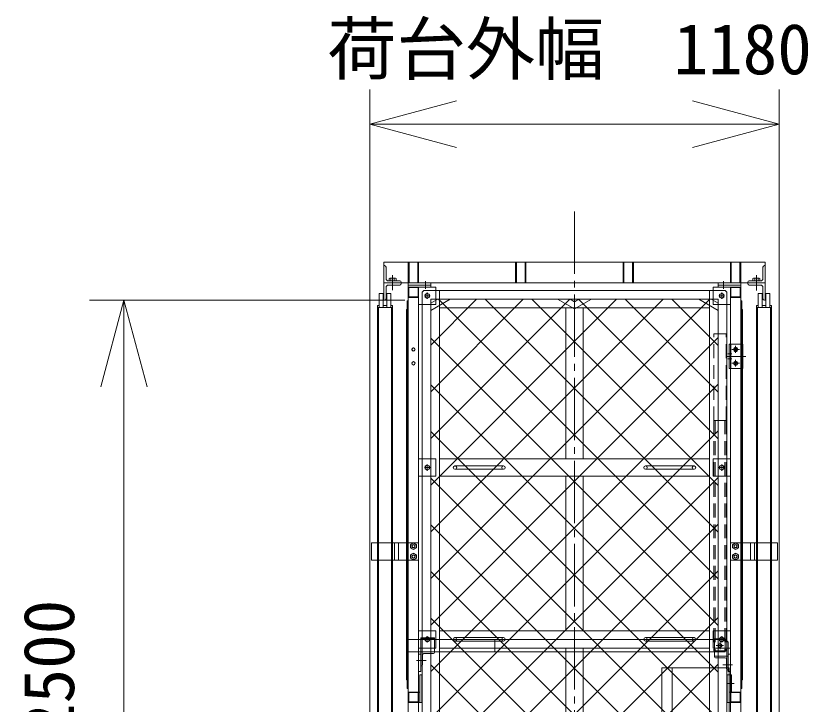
# Model space of a CAD drawing. Units: millimetres, scale not verified. Extents: x -8978 to 8399, y -12303 to 12300.
# Drawn here: x 4322 to 6609, y -417 to 1570 of the extents above; entities that cross this region are included whole.
import ezdxf
from ezdxf.enums import TextEntityAlignment as Align

# ---------------------------------------------------------------- set-up
doc = ezdxf.new("R2010")
doc.units = ezdxf.units.MM
doc.header["$LTSCALE"] = 20
doc.linetypes.add('CHAIN2', pattern=[12, 9, -1, 1, -1])
doc.linetypes.add('DASHED2', pattern=[3, 2, -1])
for name, color, linetype, lineweight in [('0-1_12 常用一点鎖線', 3, 'CHAIN2', 18), ('0-2_11 常用破線', 3, 'DASHED2', 18), ('0-4_10 常用実線', 3, 'Continuous', 18), ('0-7_Defpoints', 2, 'Continuous', 18), ('0-D_05 寸法', 7, 'Continuous', 18), ('0-E_84 細線-01', 7, 'Continuous', 18)]:
    doc.layers.add(name, color=color, linetype=linetype, lineweight=lineweight)
doc.styles.add('ＭＳ ゴシック', font='')
doc.styles.get('ＭＳ ゴシック').set_extended_font_data('MS Gothic')

msp = doc.modelspace()

# ---------------------------------------------------------------- linework, layer by layer
at = {"layer": '0-1_12 常用一点鎖線'}
for p, q in [((5934.43, 1005.38), (5934.43, -2199.76)), ((5504.43, 793.01), (5504.43, 804.38)), ((6364.43, 793.01), (6364.43, 804.38)), ((5504.43, 793.01), (5504.43, 782.18)), ((6364.43, 793.01), (6364.43, 782.18)), ((5501.43, 762.01), (5517.43, 762.01)), ((5509.43, 771.02), (5509.43, 753.01)), ((6367.43, 762.01), (6351.43, 762.01)), ((6359.43, 771.02), (6359.43, 753.01)), ((6410.71, 607.01), (6388.99, 607.01)), ((6399.43, 617.34), (6399.43, 597.36)), ((6429, 587.01), (6374.02, 587.01)), ((6388.11, 594.51), (6376.58, 594.51)), ((6388.11, 579.51), (6376.58, 579.51)), ((6399.43, 577.34), (6399.43, 557.36)), ((6410.71, 567.01), (6388.99, 567.01)), ((5509.43, 275.02), (5509.43, 257.01)), ((6359.43, 275.02), (6359.43, 257.01)), ((5501.43, 266.01), (5517.43, 266.01)), ((6367.43, 266.01), (6351.43, 266.01)), ((5509.43, -220.98), (5509.43, -238.99)), ((6359.43, -220.98), (6359.43, -238.99)), ((5501.43, -229.99), (5517.43, -229.99)), ((6343.14, -247.99), (6364.86, -247.99)), ((6364.76, -247.99), (6344.77, -247.99)), ((6367.43, -229.99), (6351.43, -229.99)), ((6354.43, -236.7), (6354.43, -258.42)), ((6354.43, -237.66), (6354.43, -257.64)), ((5506.61, -290.99), (5478.2, -290.99)), ((6362.24, -302.99), (6390.65, -302.99)), ((6374.25, -356.99), (6395.16, -356.99))]:
    msp.add_line(p, q, dxfattribs=at)
at = {"layer": '0-2_11 常用破線'}
for p, q in [((5456.03, 758.61), (5456.03, 785.41)), ((6412.83, 758.61), (6412.83, 785.41)), ((5454.43, 757.01), (5484.43, 757.01)), ((5456.03, 758.61), (5482.83, 758.61)), ((6414.43, 757.01), (6384.43, 757.01)), ((6412.83, 758.61), (6386.03, 758.61)), ((6336.43, 402.01), (6336.43, 652.01)), ((6372.43, 652.01), (6336.43, 652.01)), ((6372.43, 402.01), (6372.43, 652.01)), ((6372.43, 402.01), (6336.43, 402.01)), ((6336.93, 402.01), (6336.93, -262.99)), ((6340.13, 402.01), (6340.13, -262.99)), ((6368.73, 402.01), (6368.73, -262.99)), ((6371.93, 402.01), (6371.93, -262.99)), ((6371.93, -262.99), (6336.93, -262.99)), ((5454.43, -381.99), (5484.43, -381.99)), ((5456.03, -410.39), (5456.03, -383.59)), ((6414.43, -381.99), (6384.43, -381.99)), ((6412.83, -410.39), (6412.83, -383.59)), ((5456.03, -410.39), (5482.83, -410.39)), ((6412.83, -410.39), (6386.03, -410.39)), ((5454.43, -411.99), (5484.43, -411.99)), ((6414.43, -411.99), (6384.43, -411.99))]:
    msp.add_line(p, q, dxfattribs=at)
for points in [[(5482.83, 758.61), (5482.83, 785.41), (5456.03, 785.41)], [(6386.03, 758.61), (6386.03, 785.41), (6412.83, 785.41)], [(5482.83, -410.39), (5482.83, -383.59), (5456.03, -383.59)], [(6386.03, -410.39), (6386.03, -383.59), (6412.83, -383.59)]]:
    msp.add_lwpolyline(points, dxfattribs=at)
msp.add_circle((6354.43, -247.99), 5.25, dxfattribs=at)
at = {"layer": '0-4_10 常用実線'}
for p, q in [((5384.43, 859.01), (5384.43, 799.01)), ((5934.43, 859.01), (5384.43, 859.01)), ((5384.43, 799.01), (5384.43, 849.01)), ((5385.93, 849.01), (5384.43, 849.01)), ((5454.43, 859.01), (5454.43, 799.01)), ((5456.73, 856.71), (5456.73, 801.31)), ((5482.13, 856.71), (5482.13, 801.31)), ((5484.43, 859.01), (5484.43, 799.01)), ((5764.43, 859.01), (5764.43, 799.01)), ((5766.73, 856.71), (5766.73, 801.31)), ((5792.13, 856.71), (5792.13, 801.31)), ((5794.43, 859.01), (5794.43, 799.01)), ((5934.43, 859.01), (6484.43, 859.01)), ((6074.43, 859.01), (6074.43, 799.01)), ((6076.73, 856.71), (6076.73, 801.31)), ((6102.13, 856.71), (6102.13, 801.31)), ((6104.43, 859.01), (6104.43, 799.01)), ((6384.43, 859.01), (6384.43, 799.01)), ((6386.73, 856.71), (6386.73, 801.31)), ((6412.13, 856.71), (6412.13, 801.31)), ((6414.43, 859.01), (6414.43, 799.01)), ((6482.93, 849.01), (6484.43, 849.01)), ((6484.43, 859.01), (6484.43, 799.01)), ((6484.43, 799.01), (6484.43, 849.01)), ((5390.43, 844.51), (5390.43, 811.51)), ((6478.43, 844.51), (6478.43, 811.51)), ((5384.43, 805.01), (5384.43, 799.01)), ((5429.93, 805.01), (5396.93, 805.01)), ((5401.18, 813.01), (5399.63, 812.12)), ((5399.63, 812.12), (5399.63, 805.01)), ((5401.18, 813.01), (5417.68, 813.01)), ((5404.53, 805.01), (5404.53, 812.12)), ((5409.43, 821.21), (5409.43, 777.93)), ((5414.33, 805.01), (5414.33, 812.12)), ((5417.68, 813.01), (5419.23, 812.12)), ((5434.43, 800.51), (5434.43, 799.01)), ((6434.43, 800.51), (6434.43, 799.01)), ((6438.93, 805.01), (6471.93, 805.01)), ((6451.18, 813.01), (6449.63, 812.12)), ((6467.68, 813.01), (6451.18, 813.01)), ((6454.53, 805.01), (6454.53, 812.12)), ((6459.43, 821.21), (6459.43, 777.17)), ((6464.33, 805.01), (6464.33, 812.12)), ((6467.68, 813.01), (6469.23, 812.12)), ((6469.23, 812.12), (6469.23, 805.01)), ((6484.43, 805.01), (6484.43, 799.01)), ((5384.43, 799.01), (5434.43, 799.01)), ((5384.43, 799.01), (5384.43, 749.01)), ((5384.43, 799.01), (5434.43, 799.01)), ((5934.43, 799.01), (5384.43, 799.01)), ((5390.43, 753.51), (5390.43, 786.51)), ((5429.93, 793.01), (5396.93, 793.01)), ((5434.43, 797.51), (5434.43, 799.01)), ((5454.43, 793.01), (5454.43, 799.01)), ((5454.43, 793.01), (5519.43, 793.01)), ((5454.43, 793.01), (5519.43, 793.01)), ((5454.43, 793.01), (5454.43, 787.01)), ((5454.43, 787.01), (5519.43, 787.01)), ((5454.43, -1744.99), (5454.43, 787.01)), ((5534.43, 787.01), (5484.43, 787.01)), ((5484.43, -1750.99), (5484.43, 787.01)), ((5519.43, 793.01), (5519.43, 799.01)), ((5519.43, 793.01), (5519.43, 787.01)), ((5934.43, 799.01), (6484.43, 799.01)), ((6334.43, 787.01), (6384.43, 787.01)), ((6349.43, 793.01), (6349.43, 799.01)), ((6414.43, 793.01), (6349.43, 793.01)), ((6349.43, 793.01), (6349.43, 787.01)), ((6414.43, 793.01), (6349.43, 793.01)), ((6414.43, 787.01), (6349.43, 787.01)), ((6384.43, -1750.99), (6384.43, 787.01)), ((6414.43, 793.01), (6414.43, 799.01)), ((6414.43, 793.01), (6414.43, 787.01)), ((6414.43, -1744.99), (6414.43, 787.01)), ((6484.43, 799.01), (6434.43, 799.01)), ((6434.43, 797.51), (6434.43, 799.01)), ((6484.43, 799.01), (6434.43, 799.01)), ((6438.93, 793.01), (6471.93, 793.01)), ((6478.43, 753.51), (6478.43, 786.51)), ((6484.43, 799.01), (6484.43, 749.01)), ((5370.43, 769.01), (5370.43, 728.01)), ((5370.43, 769.01), (5382.43, 769.01)), ((5382.43, 769.01), (5382.43, 728.01)), ((5392.43, 769.01), (5392.43, 728.01)), ((5404.43, 769.01), (5392.43, 769.01)), ((5404.43, 769.01), (5404.43, 728.01)), ((5499.43, 777.01), (5494.43, 772.01)), ((5494.43, -735.99), (5494.43, 772.01)), ((5499.43, 777.01), (5934.43, 777.01)), ((5502.93, 765.77), (5509.43, 769.52)), ((5502.93, 758.26), (5502.93, 765.77)), ((5502.93, 758.26), (5509.43, 754.51)), ((5509.43, 769.52), (5515.93, 765.77)), ((5515.93, 758.26), (5509.43, 754.51)), ((5515.93, 765.77), (5515.93, 758.26)), ((5544.43, -740.99), (5544.43, 777.01)), ((6369.43, 777.01), (5934.43, 777.01)), ((6324.43, -740.99), (6324.43, 777.01)), ((6359.43, 769.52), (6352.93, 765.77)), ((6352.93, 765.77), (6352.93, 758.26)), ((6352.93, 758.26), (6359.43, 754.51)), ((6365.93, 765.77), (6359.43, 769.52)), ((6365.93, 758.26), (6359.43, 754.51)), ((6365.93, 758.26), (6365.93, 765.77)), ((6374.43, 772.01), (6369.43, 777.01)), ((6374.43, -735.99), (6374.43, 772.01)), ((6464.43, 769.01), (6464.43, 728.01)), ((6464.43, 769.01), (6476.43, 769.01)), ((6476.43, 769.01), (6476.43, 728.01)), ((6486.43, 769.01), (6486.43, 728.01)), ((6498.43, 769.01), (6486.43, 769.01)), ((6498.43, 769.01), (6498.43, 728.01)), ((5366.08, 734.01), (5370.43, 734.01)), ((5366.08, 734.01), (5366.08, -1695.98)), ((5382.43, 734.01), (5392.43, 734.01)), ((5385.93, 749.01), (5384.43, 749.01)), ((5404.43, 734.01), (5408.78, 734.01)), ((5408.78, 734.01), (5408.78, -1695.98)), ((5451.43, 747.01), (5454.43, 747.01)), ((5451.43, -371.99), (5451.43, 747.01)), ((5934.43, 752.01), (5519.43, 752.01)), ((5519.43, 752.01), (5519.43, -715.99)), ((5519.43, 719.43), (5575.86, 752.01)), ((5519.43, 740.22), (5539.86, 752.01)), ((5934.43, 723.95), (5885.82, 752.01)), ((5934.43, 744.74), (5921.82, 752.01)), ((5934.43, 752.01), (6349.43, 752.01)), ((5934.43, 723.95), (5983.03, 752.01)), ((5934.43, 744.74), (5947.03, 752.01)), ((6349.43, 719.43), (6292.99, 752.01)), ((6349.43, 740.22), (6328.99, 752.01)), ((6349.43, 752.01), (6349.43, -715.99)), ((6417.43, 747.01), (6414.43, 747.01)), ((6417.43, -371.99), (6417.43, 747.01)), ((6460.08, 734.01), (6464.43, 734.01)), ((6460.08, 734.01), (6460.08, -1695.98)), ((6476.43, 734.01), (6486.43, 734.01)), ((6482.93, 749.01), (6484.43, 749.01)), ((6498.43, 734.01), (6502.78, 734.01)), ((6502.78, 734.01), (6502.78, -1695.98)), ((5366.08, 728.01), (5408.78, 728.01)), ((5368.38, 728.01), (5368.38, -1695.98)), ((5406.48, 728.01), (5406.48, -1695.98)), ((5449.13, 722.01), (5451.43, 722.01)), ((5449.13, -346.99), (5449.13, 722.01)), ((5934.43, 727.01), (5544.43, 727.01)), ((5909.43, 727.01), (5909.43, 291.01)), ((5934.43, 727.01), (6324.43, 727.01)), ((5959.43, 727.01), (5959.43, 291.01)), ((6419.73, 722.01), (6417.43, 722.01)), ((6419.73, -346.99), (6419.73, 722.01)), ((6460.08, 728.01), (6502.78, 728.01)), ((6462.38, 728.01), (6462.38, -1695.98)), ((6500.48, 728.01), (6500.48, -1695.98)), ((6380.43, 622.01), (6420.43, 622.01)), ((6380.43, 552.01), (6380.43, 622.01)), ((6385.43, 552.01), (6385.43, 622.01)), ((6420.43, 552.01), (6420.43, 622.01)), ((6380.43, 552.01), (6420.43, 552.01)), ((5534.43, 291.01), (5484.43, 291.01)), ((5934.43, 291.01), (5544.43, 291.01)), ((5934.43, 291.01), (6324.43, 291.01)), ((6334.43, 291.01), (6384.43, 291.01)), ((5502.93, 269.77), (5509.43, 273.52)), ((5502.93, 262.26), (5502.93, 269.77)), ((5502.93, 262.26), (5509.43, 258.51)), ((5509.43, 273.52), (5515.93, 269.77)), ((5515.93, 262.26), (5509.43, 258.51)), ((5515.93, 269.77), (5515.93, 262.26)), ((5729.43, 271.01), (5589.43, 271.01)), ((5589.43, 261.01), (5729.43, 261.01)), ((6139.43, 271.01), (6279.43, 271.01)), ((6279.43, 261.01), (6139.43, 261.01)), ((6359.43, 273.52), (6352.93, 269.77)), ((6352.93, 269.77), (6352.93, 262.26)), ((6352.93, 262.26), (6359.43, 258.51)), ((6365.93, 269.77), (6359.43, 273.52)), ((6365.93, 262.26), (6359.43, 258.51)), ((6365.93, 262.26), (6365.93, 269.77)), ((5934.43, 241.01), (5544.43, 241.01)), ((5909.43, 241.01), (5909.43, -204.99)), ((5934.43, 241.01), (6324.43, 241.01)), ((5959.43, 241.01), (5959.43, -204.99)), ((5348.13, 49.01), (5348.13, -0.99)), ((5426.73, 49.01), (5348.13, 49.01)), ((5426.73, 49.01), (5426.73, -0.99)), ((5469.43, 48.83), (5460.93, 43.92)), ((5484.43, 49.01), (5484.43, -0.99)), ((6384.43, 49.01), (6384.43, -0.99)), ((6399.43, 48.83), (6407.93, 43.92)), ((6442.13, 49.01), (6442.13, -0.99)), ((6442.13, 49.01), (6520.73, 49.01)), ((6520.73, 49.01), (6520.73, -0.99)), ((5460.93, 43.92), (5460.93, 34.11)), ((5469.43, 29.2), (5460.93, 34.11)), ((5469.43, 29.2), (5477.93, 34.11)), ((6399.43, 29.2), (6390.93, 34.11)), ((6399.43, 29.2), (6407.93, 34.11)), ((6407.93, 43.92), (6407.93, 34.11)), ((5469.43, 18.83), (5460.93, 13.92)), ((5460.93, 4.11), (5460.93, 13.92)), ((5469.43, -0.8), (5460.93, 4.11)), ((5469.43, 18.83), (5477.93, 13.92)), ((6399.43, 18.83), (6390.93, 13.92)), ((6399.43, 18.83), (6407.93, 13.92)), ((6399.43, -0.8), (6407.93, 4.11)), ((6407.93, 4.11), (6407.93, 13.92)), ((5426.73, -0.99), (5348.13, -0.99)), ((5484.43, -0.99), (5414.43, -0.99)), ((6384.43, -0.99), (6454.43, -0.99)), ((6442.13, -0.99), (6520.73, -0.99)), ((5534.43, -204.99), (5484.43, -204.99)), ((5934.43, -204.99), (5544.43, -204.99)), ((5934.43, -204.99), (6324.43, -204.99)), ((6334.43, -204.99), (6384.43, -204.99)), ((5490.43, -225.99), (5490.43, -265.99)), ((5530.43, -225.99), (5490.43, -225.99)), ((5530.43, -227.63), (5490.43, -227.63)), ((5502.93, -226.23), (5509.43, -222.48)), ((5502.93, -233.74), (5502.93, -226.23)), ((5509.43, -222.48), (5515.93, -226.23)), ((5515.93, -226.23), (5515.93, -233.74)), ((5530.43, -225.99), (5530.43, -265.99)), ((5729.43, -224.99), (5589.43, -224.99)), ((6139.43, -224.99), (6279.43, -224.99)), ((6368.43, -227.99), (6338.43, -227.99)), ((6338.43, -227.99), (6338.43, -277.99)), ((6359.43, -222.48), (6352.93, -226.23)), ((6352.93, -226.23), (6352.93, -233.74)), ((6365.93, -226.23), (6359.43, -222.48)), ((6365.93, -233.74), (6365.93, -226.23)), ((6378.43, -237.99), (6368.43, -227.99)), ((5454.43, -229.99), (5454.43, -265.99)), ((5704.43, -229.99), (5454.43, -229.99)), ((5502.93, -233.74), (5509.43, -237.49)), ((5515.93, -233.74), (5509.43, -237.49)), ((5589.43, -234.99), (5729.43, -234.99)), ((5704.43, -229.99), (5704.43, -265.99)), ((5704.43, -230.49), (6369.43, -230.49)), ((6279.43, -234.99), (6139.43, -234.99)), ((6352.93, -233.74), (6359.43, -237.49)), ((6365.93, -233.74), (6359.43, -237.49)), ((6369.43, -230.49), (6369.43, -265.49)), ((6378.43, -237.99), (6378.43, -277.99)), ((5704.43, -265.99), (5454.43, -265.99)), ((5484.43, -272.99), (5490.43, -272.99)), ((5490.43, -265.99), (5530.43, -265.99)), ((5490.43, -265.99), (5490.43, -305.99)), ((5490.43, -272.99), (5490.43, -322.99)), ((5527.43, -270.99), (5499.93, -270.99)), ((5530.43, -267.99), (5530.43, -265.99)), ((5934.43, -254.99), (5544.43, -254.99)), ((5704.43, -265.49), (6369.43, -265.49)), ((5909.43, -254.99), (5909.43, -690.99)), ((5934.43, -254.99), (6324.43, -254.99)), ((5959.43, -254.99), (5959.43, -690.99)), ((6384.43, -272.99), (6378.43, -272.99)), ((6378.43, -272.99), (6378.43, -322.99)), ((5495.43, -302.99), (5495.43, -275.49)), ((6378.43, -277.99), (6338.43, -277.99)), ((6338.43, -279.99), (6338.43, -277.99)), ((6341.43, -282.99), (6368.93, -282.99)), ((6373.43, -314.99), (6373.43, -287.49)), ((6378.43, -277.99), (6378.43, -317.99)), ((5492.43, -305.99), (5490.43, -305.99)), ((6186.23, -311.99), (6381.23, -311.99)), ((6186.23, -1036.99), (6186.23, -311.99)), ((6216.23, -1036.99), (6216.23, -311.99)), ((6376.43, -317.99), (6378.43, -317.99)), ((6381.23, -1036.99), (6381.23, -311.99)), ((5484.43, -322.99), (5490.43, -322.99)), ((5487.63, -331.99), (5487.63, -411.99)), ((6384.43, -322.99), (6378.43, -322.99)), ((6381.23, -331.99), (6381.23, -411.99)), ((5449.13, -346.99), (5451.43, -346.99)), ((6419.73, -346.99), (6417.43, -346.99)), ((5451.43, -371.99), (5454.43, -371.99)), ((5484.43, -381.99), (5487.63, -381.99)), ((6384.43, -381.99), (6381.23, -381.99)), ((6384.43, -381.99), (6381.23, -381.99)), ((6417.43, -371.99), (6414.43, -371.99))]:
    msp.add_line(p, q, dxfattribs=at)
for points in [[(5419.23, 812.12), (5419.23, 805.01), (5399.63, 805.01)], [(6449.63, 812.12), (6449.63, 805.01), (6469.23, 805.01)], [(5534.43, 787.01), (5534.43, 737.01), (5484.43, 737.01)], [(6334.43, 787.01), (6334.43, 737.01), (6384.43, 737.01)], [(5534.43, 291.01), (5534.43, 241.01), (5484.43, 241.01)], [(6334.43, 291.01), (6334.43, 241.01), (6384.43, 241.01)], [(5484.43, 49.01), (5414.43, 49.01), (5414.43, -0.99)], [(5477.93, 34.11), (5477.93, 43.92), (5469.43, 48.83)], [(6384.43, 49.01), (6454.43, 49.01), (6454.43, -0.99)], [(6390.93, 34.11), (6390.93, 43.92), (6399.43, 48.83)], [(5477.93, 13.92), (5477.93, 4.11), (5469.43, -0.8)], [(6390.93, 13.92), (6390.93, 4.11), (6399.43, -0.8)], [(5534.43, -204.99), (5534.43, -254.99), (5484.43, -254.99)], [(6334.43, -204.99), (6334.43, -254.99), (6384.43, -254.99)], [(5487.63, -331.99), (5493.63, -331.99), (5493.63, -411.99), (5484.43, -411.99)], [(6381.23, -331.99), (6375.23, -331.99), (6375.23, -411.99), (6384.43, -411.99)], [(6381.23, -331.99), (6387.23, -331.99), (6387.23, -381.99), (6381.23, -381.99)]]:
    msp.add_lwpolyline(points, dxfattribs=at)
for centre, radius in [((5509.43, 762.01), 6.5), ((6359.43, 762.01), 6.5), ((5469.43, 607.01), 5), ((5469.43, 607.01), 4.3), ((6399.43, 607.01), 6), ((6399.43, 607.01), 5), ((6399.43, 607.01), 4.3), ((5469.43, 567.01), 5), ((6399.43, 567.01), 6), ((6399.43, 567.01), 5), ((5469.43, 567.01), 4.3), ((6399.43, 567.01), 4.3), ((5509.43, 266.01), 6.5), ((6359.43, 266.01), 6.5), ((5469.43, 39.01), 8.5), ((6399.43, 39.01), 8.5), ((5469.43, 39.01), 5), ((5469.43, 39.01), 4.19), ((6399.43, 39.01), 5), ((6399.43, 39.01), 4.19), ((5469.43, 9.01), 8.5), ((5469.43, 9.01), 5), ((5469.43, 9.01), 4.19), ((6399.43, 9.01), 8.5), ((6399.43, 9.01), 5), ((6399.43, 9.01), 4.19), ((5509.43, -229.99), 6.5), ((6359.43, -229.99), 6.5), ((6354.43, -247.99), 5.25), ((6354.43, -247.99), 5.25)]:
    msp.add_circle(centre, radius, dxfattribs=at)
for centre, radius, start, end in [((5385.93, 844.51), 4.5, 0, 90), ((6482.93, 844.51), 4.5, 90, 180), ((5396.93, 811.51), 6.5, 180, 270), ((5402.08, 809.21), 3.8, 49.8693, 90), ((5409.43, 799.15), 13.86, 69.30014, 110.69986), ((5416.78, 809.21), 3.8, 90, 130.1307), ((5429.93, 800.51), 4.5, 0, 90), ((6438.93, 800.51), 4.5, 90, 180), ((6452.08, 809.21), 3.8, 49.8693, 90), ((6459.43, 799.15), 13.86, 69.30014, 110.69986), ((6466.78, 809.21), 3.8, 90, 130.1307), ((6471.93, 811.51), 6.5, 270, 0), ((5396.93, 786.51), 6.5, 90, 180), ((5429.93, 797.51), 4.5, 270, 0), ((6438.93, 797.51), 4.5, 180, 270), ((6471.93, 786.51), 6.5, 0, 90), ((5385.93, 753.51), 4.5, 270, 0), ((6482.93, 753.51), 4.5, 180, 270), ((5589.43, 266.01), 5, 90, 270), ((5589.43, 266.01), 5, 270, 90), ((5729.43, 266.01), 5, 90, 270), ((5729.43, 266.01), 5, 270, 90), ((6139.43, 266.01), 5, 90, 270), ((6139.43, 266.01), 5, 270, 90), ((6279.43, 266.01), 5, 90, 270), ((6279.43, 266.01), 5, 270, 90), ((5589.43, -229.99), 5, 90, 270), ((5589.43, -229.99), 5, 270, 90), ((5729.43, -229.99), 5, 90, 270), ((5729.43, -229.99), 5, 270, 90), ((6139.43, -229.99), 5, 90, 270), ((6139.43, -229.99), 5, 270, 90), ((6279.43, -229.99), 5, 90, 270), ((6279.43, -229.99), 5, 270, 90), ((5499.93, -275.49), 4.5, 90, 180), ((5527.43, -267.99), 3, 270, 0), ((6341.43, -279.99), 3, 180, 270), ((6368.93, -287.49), 4.5, 0, 90), ((5492.43, -302.99), 3, 270, 0), ((6376.43, -314.99), 3, 180, 270)]:
    msp.add_arc(centre, radius, start, end, dxfattribs=at)
at = {"layer": '0-7_Defpoints'}
for p, q in [((5543.39, 749.01), (5545.46, 749.01)), ((5544.43, 747.98), (5544.43, 750.05))]:
    msp.add_line(p, q, dxfattribs=at)
msp.add_circle((5544.43, 749.01), 1.03, dxfattribs=at)
at = {"layer": '0-D_05 寸法'}
for p, q in [((5343.43, -700.99), (5343.43, 1357.35)), ((6525.43, -700.99), (6525.43, 1357.35)), ((6275.43, 1324.33), (6525.43, 1257.35)), ((5343.43, 1257.35), (5593.43, 1257.35)), ((5593.43, 1257.35), (6275.43, 1257.35)), ((6525.43, 1257.35), (6275.43, 1190.36)), ((6525.43, 1257.35), (6275.43, 1257.35)), ((5444.43, 749.01), (4534.03, 749.01)), ((4634.03, 749.01), (4634.03, 499.01)), ((4634.03, 499.01), (4634.03, -1500.99))]:
    msp.add_line(p, q, dxfattribs=at)
for points in [[(5593.43, 1190.36), (5343.43, 1257.35), (5593.43, 1324.33)], [(4567.04, 499.01), (4634.03, 749.01), (4701.02, 499.01)]]:
    msp.add_lwpolyline(points, dxfattribs=at)
at = {"layer": '0-E_84 細線-01'}
for p, q in [((5519.43, 619.74), (5651.7, 752.01)), ((5519.43, 485.04), (5786.4, 752.01)), ((5519.43, 350.33), (5921.11, 752.01)), ((6349.43, 348.66), (5946.08, 752.01)), ((6349.43, 483.37), (6080.78, 752.01)), ((6349.43, 618.07), (6215.48, 752.01)), ((5932.33, -715.99), (5519.43, -303.08)), ((5934.85, -715.99), (6349.43, -301.41))]:
    msp.add_line(p, q, dxfattribs=at)
for points in [[(5519.43, 215.63), (5934.43, 630.63), (6055.81, 752.01)], [(5519.43, 80.93), (5934.43, 495.93), (6190.52, 752.01)], [(5519.43, -53.78), (5934.43, 361.22), (6325.22, 752.01)], [(6349.43, -55.45), (5934.43, 359.55), (5541.96, 752.01)], [(6349.43, 79.26), (5934.43, 494.26), (5676.67, 752.01)], [(6349.43, 213.96), (5934.43, 628.96), (5811.37, 752.01)], [(5519.43, -188.48), (5934.43, 226.52), (6349.43, 641.52)], [(6349.43, -190.15), (5934.43, 224.85), (5519.43, 639.85)], [(5519.43, -323.19), (5934.43, 91.81), (6349.43, 506.81)], [(6349.43, -324.86), (5934.43, 90.14), (5519.43, 505.14)], [(5519.43, -457.89), (5934.43, -42.89), (6349.43, 372.11)], [(6349.43, -459.56), (5934.43, -44.56), (5519.43, 370.44)], [(5519.43, -592.59), (5934.43, -177.59), (6349.43, 237.41)], [(6349.43, -594.26), (5934.43, -179.26), (5519.43, 235.74)], [(6336.45, -715.99), (5934.43, -313.97), (5519.43, 101.03)], [(5530.74, -715.99), (5934.43, -312.3), (6349.43, 102.7)], [(6201.74, -715.99), (5934.43, -448.67), (5519.43, -33.67)], [(5665.44, -715.99), (5934.43, -447), (6349.43, -32)], [(6067.04, -715.99), (5934.43, -583.37), (5519.43, -168.37)], [(5800.15, -715.99), (5934.43, -581.7), (6349.43, -166.7)]]:
    msp.add_lwpolyline(points, dxfattribs=at)

# ---------------------------------------------------------------- texts
at = {"layer": '0-D_05 寸法', "style": 'ＭＳ ゴシック'}
msp.add_text('荷台外幅\u30001180', height=146.6, dxfattribs=at).set_placement((5220.71, 1357.35), align=Align.BOTTOM_LEFT)
msp.add_text('有効高\u30002500', height=146.6, rotation=90, dxfattribs=at).set_placement((4534.03, -1314.32), align=Align.BOTTOM_LEFT)

doc.saveas('drawing.dxf')
